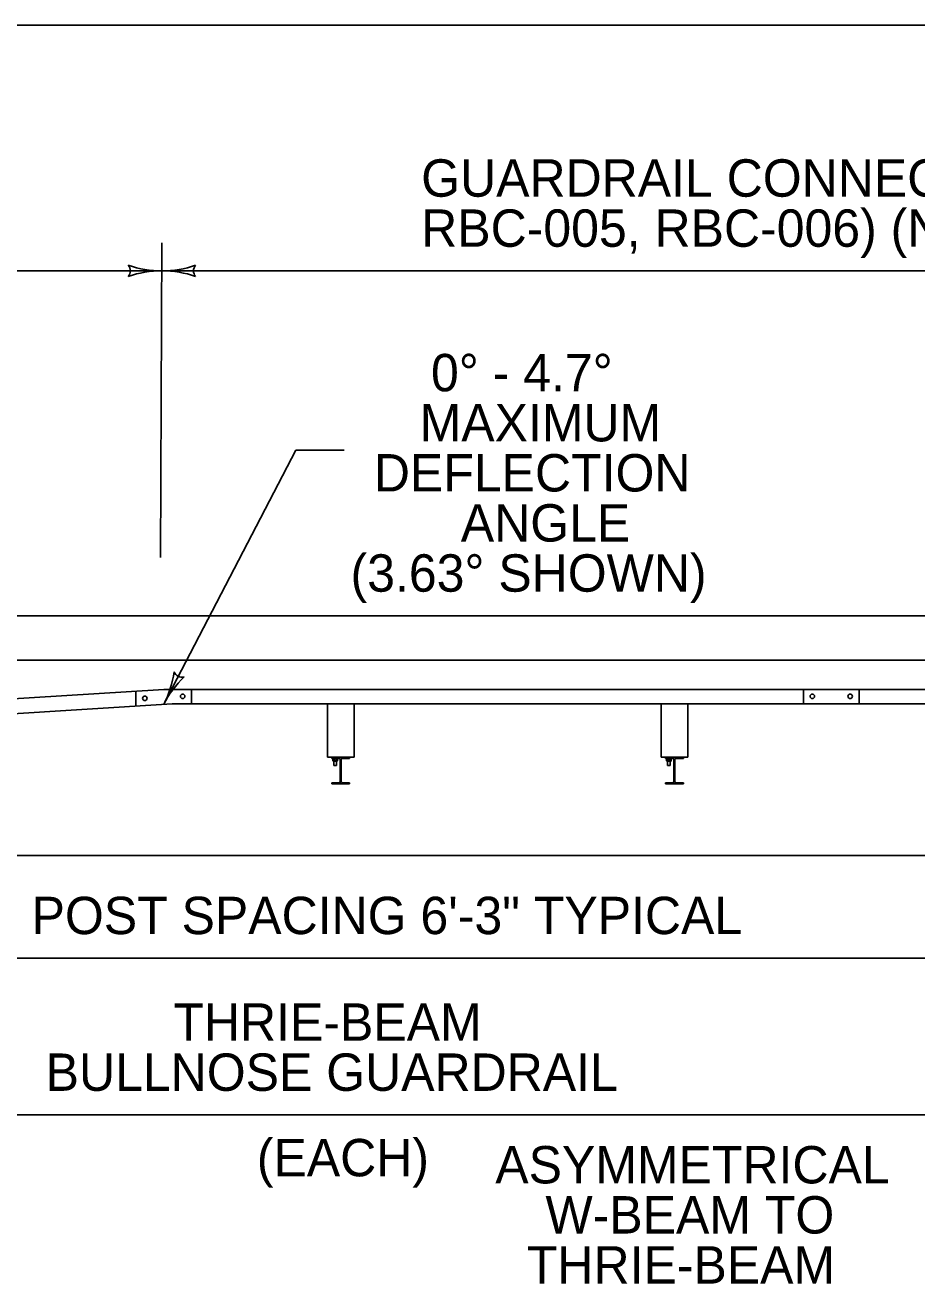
# Model space of a CAD drawing. Extents: x 503 to 668, y 143 to 243.
# Drawn here: x 595.7 to 612.39, y 219.62 to 243.29 of the extents above; entities that cross this region are included whole.
import ezdxf

# ---------------------------------------------------------------- set-up
doc = ezdxf.new("R2010")
doc.units = 0
for name, color, linetype in [('Level 1', 7, 'Continuous'), ('Level 2', 7, 'Continuous'), ('R_OR_NAMEBOUND_PR', 7, 'Continuous'), ('R_PL_ESH_PR', 7, 'Continuous'), ('R_PL_GRAILLT_PR', 7, 'Continuous'), ('R_PL_PSH_PR', 7, 'Continuous'), ('R_TS_DIM_PR', 7, 'Continuous')]:
    doc.layers.add(name, color=color, linetype=linetype)

msp = doc.modelspace()

# ---------------------------------------------------------------- linework, layer by layer
at = {"layer": 'Level 1'}
for centre, radius, start, end in [((597.506, 238.696), 0.158, 318.7746, 40.8913), ((598.256, 240.667), 1.971, 251.3472, 269.9939), ((598.256, 236.725), 1.971, 90, 108.6688), ((598.256, 240.667), 1.971, 269.9878, 270), ((598.256, 240.667), 1.971, 270, 288.6688), ((598.256, 236.725), 1.971, 71.3472, 89.9939), ((598.256, 236.725), 1.971, 89.9878, 90), ((599.005, 238.696), 0.158, 138.7746, 220.8913), ((596.536, 231.48), 1.971, 332.8431, 351.5119), ((600.044, 229.681), 1.971, 134.1903, 152.837), ((598.632, 231.248), 0.158, 201.6177, 283.7344), ((596.536, 231.48), 1.971, 332.8309, 332.8431)]:
    msp.add_arc(centre, radius, start, end, dxfattribs=at)
at = {"layer": 'Level 2'}
for p, q in [((600.762, 235.34), (598.29, 230.581)), ((601.669, 235.34), (600.762, 235.34))]:
    msp.add_line(p, q, dxfattribs=at)
msp.add_lwpolyline([(586.691, 227.752), (642.413, 227.752), (642.413, 197.181), (586.691, 197.181)], close=True, dxfattribs=at)
at = {"layer": 'R_OR_NAMEBOUND_PR'}
msp.add_lwpolyline([(502.896, 143.168), (667.897, 143.168), (667.897, 243.293), (502.896, 243.293)], close=True, dxfattribs=at)
at = {"layer": 'R_PL_ESH_PR'}
msp.add_line((640.186, 231.406), (512.241, 231.406), dxfattribs=at)
at = {"layer": 'R_PL_GRAILLT_PR'}
for p, q in [((585.815, 230.069), (598.29, 230.861)), ((597.769, 230.553), (597.769, 230.824)), ((598.29, 230.861), (610.79, 230.861)), ((598.811, 230.59), (598.811, 230.861)), ((610.269, 230.589), (610.269, 230.86)), ((610.79, 230.86), (620.477, 230.86)), ((611.311, 230.589), (611.311, 230.86)), ((585.833, 229.789), (598.447, 230.59)), ((598.447, 230.59), (610.79, 230.59)), ((601.354, 229.591), (601.354, 230.591)), ((601.854, 230.591), (601.854, 229.591)), ((607.604, 229.591), (607.604, 230.591)), ((608.104, 230.59), (608.104, 229.591)), ((610.302, 230.589), (617.593, 230.589)), ((626.73, 230.589), (610.778, 230.589)), ((611.343, 230.592), (611.343, 230.59)), ((601.854, 229.591), (601.354, 229.591)), ((601.437, 229.591), (601.437, 229.568)), ((601.771, 229.591), (601.437, 229.591)), ((601.437, 229.568), (601.573, 229.568)), ((601.455, 229.56), (601.455, 229.523)), ((601.461, 229.565), (601.463, 229.565)), ((601.463, 229.518), (601.461, 229.518)), ((601.493, 229.565), (601.463, 229.565)), ((601.493, 229.518), (601.463, 229.518)), ((601.471, 229.56), (601.471, 229.523)), ((601.496, 229.565), (601.474, 229.565)), ((601.474, 229.436), (601.526, 229.436)), ((601.522, 229.562), (601.478, 229.562)), ((601.496, 229.521), (601.478, 229.521)), ((601.484, 229.56), (601.484, 229.523)), ((601.493, 229.565), (601.53, 229.565)), ((601.53, 229.518), (601.493, 229.518)), ((601.526, 229.565), (601.496, 229.565)), ((601.496, 229.521), (601.522, 229.521)), ((601.516, 229.56), (601.516, 229.523)), ((601.528, 229.56), (601.528, 229.523)), ((601.53, 229.565), (601.539, 229.565)), ((601.539, 229.518), (601.53, 229.518)), ((601.544, 229.56), (601.544, 229.523)), ((601.594, 229.547), (601.594, 229.133)), ((601.613, 229.133), (601.613, 229.547)), ((601.634, 229.568), (601.771, 229.568)), ((601.771, 229.568), (601.771, 229.591)), ((608.104, 229.591), (607.604, 229.591)), ((607.687, 229.591), (607.687, 229.568)), ((608.021, 229.591), (607.687, 229.591)), ((607.687, 229.568), (607.823, 229.568)), ((607.705, 229.56), (607.705, 229.523)), ((607.711, 229.565), (607.713, 229.565)), ((607.713, 229.518), (607.711, 229.518)), ((607.743, 229.565), (607.713, 229.565)), ((607.743, 229.518), (607.713, 229.518)), ((607.721, 229.56), (607.721, 229.523)), ((607.745, 229.565), (607.724, 229.565)), ((607.724, 229.436), (607.776, 229.436)), ((607.772, 229.562), (607.728, 229.562)), ((607.746, 229.521), (607.728, 229.521)), ((607.734, 229.56), (607.734, 229.523)), ((607.743, 229.565), (607.78, 229.565)), ((607.78, 229.518), (607.743, 229.518)), ((607.776, 229.565), (607.745, 229.565)), ((607.746, 229.521), (607.772, 229.521)), ((607.766, 229.56), (607.766, 229.523)), ((607.778, 229.56), (607.778, 229.523)), ((607.78, 229.565), (607.789, 229.565)), ((607.789, 229.518), (607.78, 229.518)), ((607.794, 229.56), (607.794, 229.523)), ((607.844, 229.547), (607.844, 229.133)), ((607.863, 229.133), (607.863, 229.547)), ((607.884, 229.568), (608.021, 229.568)), ((608.021, 229.568), (608.021, 229.591)), ((601.437, 229.112), (601.437, 229.089)), ((601.573, 229.112), (601.437, 229.112)), ((601.437, 229.089), (601.771, 229.089)), ((601.771, 229.112), (601.634, 229.112)), ((601.771, 229.089), (601.771, 229.112)), ((607.687, 229.112), (607.687, 229.089)), ((607.823, 229.112), (607.687, 229.112)), ((607.687, 229.089), (608.021, 229.089)), ((608.021, 229.112), (607.884, 229.112)), ((608.021, 229.089), (608.021, 229.112))]:
    msp.add_line(p, q, dxfattribs=at)
for centre in [(597.936, 230.693), (598.644, 230.73), (610.436, 230.73), (611.144, 230.73)]:
    msp.add_circle(centre, 0.0417, dxfattribs=at)
for centre, start, end in [((601.573, 229.547), 0.0005, 89.9999), ((601.634, 229.547), 90.0001, 179.9995), ((607.823, 229.547), 0.0005, 89.9999), ((607.884, 229.547), 90.0001, 179.9995), ((601.573, 229.133), 270.0001, 359.9995), ((601.634, 229.133), 180.0005, 269.9999), ((607.823, 229.133), 270.0001, 359.9995), ((607.884, 229.133), 180.0005, 269.9999)]:
    msp.add_arc(centre, 0.0208, start, end, dxfattribs=at)
for points, degree in [([(601.455, 229.56), (601.456, 229.561), (601.458, 229.563), (601.462, 229.565), (601.463, 229.565), (601.463, 229.565)], 3), ([(601.47, 229.565), (601.467, 229.565), (601.463, 229.564), (601.459, 229.562), (601.456, 229.56), (601.455, 229.56)], 3), ([(601.455, 229.523), (601.456, 229.522), (601.458, 229.52), (601.462, 229.518), (601.463, 229.518), (601.463, 229.518)], 3), ([(601.47, 229.518), (601.467, 229.518), (601.463, 229.519), (601.459, 229.521), (601.456, 229.523), (601.455, 229.523)], 3), ([(601.461, 229.565), (601.458, 229.562)], 1), ([(601.458, 229.521), (601.461, 229.518)], 1), ([(601.463, 229.565), (601.464, 229.565), (601.467, 229.564), (601.469, 229.562), (601.471, 229.56), (601.471, 229.56)], 3), ([(601.463, 229.518), (601.464, 229.519), (601.467, 229.519), (601.469, 229.521), (601.471, 229.523), (601.471, 229.523)], 3), ([(601.468, 229.591), (601.468, 229.568)], 1), ([(601.484, 229.56), (601.482, 229.561), (601.477, 229.564), (601.472, 229.565), (601.47, 229.565), (601.47, 229.565)], 3), ([(601.484, 229.523), (601.482, 229.522), (601.477, 229.519), (601.472, 229.518), (601.47, 229.518), (601.47, 229.518)], 3), ([(601.493, 229.565), (601.493, 229.565), (601.49, 229.565), (601.483, 229.564), (601.476, 229.562), (601.472, 229.56), (601.471, 229.56)], 3), ([(601.493, 229.518), (601.493, 229.518), (601.49, 229.518), (601.483, 229.519), (601.476, 229.521), (601.472, 229.523), (601.471, 229.523)], 3), ([(601.474, 229.568), (601.474, 229.565)], 1), ([(601.474, 229.565), (601.474, 229.518)], 1), ([(601.474, 229.565), (601.478, 229.562)], 1), ([(601.474, 229.565), (601.474, 229.565)], 1), ([(601.478, 229.521), (601.474, 229.518)], 1), ([(601.474, 229.518), (601.474, 229.436)], 1), ([(601.478, 229.562), (601.478, 229.521)], 1), ([(601.506, 229.565), (601.506, 229.565), (601.502, 229.565), (601.496, 229.564), (601.489, 229.562), (601.485, 229.56), (601.484, 229.56)], 3), ([(601.506, 229.518), (601.506, 229.518), (601.502, 229.518), (601.496, 229.519), (601.489, 229.521), (601.485, 229.523), (601.484, 229.523)], 3), ([(601.516, 229.56), (601.514, 229.56), (601.509, 229.562), (601.502, 229.564), (601.496, 229.565), (601.493, 229.565)], 3), ([(601.516, 229.523), (601.514, 229.523), (601.509, 229.521), (601.502, 229.519), (601.496, 229.518), (601.493, 229.518)], 3), ([(601.528, 229.56), (601.526, 229.56), (601.522, 229.562), (601.515, 229.564), (601.509, 229.565), (601.506, 229.565)], 3), ([(601.528, 229.523), (601.526, 229.523), (601.522, 229.521), (601.515, 229.519), (601.509, 229.518), (601.506, 229.518)], 3), ([(601.516, 229.56), (601.518, 229.561), (601.522, 229.564), (601.527, 229.565), (601.53, 229.565), (601.53, 229.565)], 3), ([(601.516, 229.523), (601.518, 229.522), (601.522, 229.519), (601.527, 229.518), (601.53, 229.518), (601.53, 229.518)], 3), ([(601.522, 229.562), (601.526, 229.565)], 1), ([(601.522, 229.521), (601.522, 229.562)], 1), ([(601.526, 229.518), (601.522, 229.521)], 1), ([(601.526, 229.565), (601.526, 229.568)], 1), ([(601.526, 229.518), (601.526, 229.565)], 1), ([(601.526, 229.565), (601.526, 229.565)], 1), ([(601.526, 229.436), (601.526, 229.518)], 1), ([(601.536, 229.565), (601.535, 229.565), (601.533, 229.564), (601.53, 229.562), (601.529, 229.56), (601.528, 229.56)], 3), ([(601.536, 229.518), (601.535, 229.519), (601.533, 229.519), (601.53, 229.521), (601.529, 229.523), (601.528, 229.523)], 3), ([(601.53, 229.565), (601.532, 229.565), (601.536, 229.564), (601.541, 229.562), (601.543, 229.56), (601.544, 229.56)], 3), ([(601.53, 229.518), (601.532, 229.518), (601.536, 229.519), (601.541, 229.521), (601.543, 229.523), (601.544, 229.523)], 3), ([(601.531, 229.568), (601.531, 229.591)], 1), ([(601.542, 229.562), (601.541, 229.563), (601.54, 229.564), (601.538, 229.565), (601.536, 229.565), (601.536, 229.565)], 3), ([(601.542, 229.521), (601.541, 229.52), (601.54, 229.519), (601.538, 229.518), (601.536, 229.518), (601.536, 229.518)], 3), ([(601.542, 229.562), (601.539, 229.565)], 1), ([(601.539, 229.518), (601.542, 229.521)], 1), ([(601.544, 229.56), (601.542, 229.562)], 1), ([(601.544, 229.523), (601.542, 229.521)], 1), ([(607.705, 229.56), (607.706, 229.561), (607.708, 229.563), (607.712, 229.565), (607.713, 229.565), (607.713, 229.565)], 3), ([(607.719, 229.565), (607.717, 229.565), (607.713, 229.564), (607.709, 229.562), (607.706, 229.56), (607.705, 229.56)], 3), ([(607.705, 229.523), (607.706, 229.522), (607.708, 229.52), (607.712, 229.518), (607.713, 229.518), (607.713, 229.518)], 3), ([(607.719, 229.518), (607.717, 229.518), (607.713, 229.519), (607.709, 229.521), (607.706, 229.523), (607.705, 229.523)], 3), ([(607.711, 229.565), (607.708, 229.562)], 1), ([(607.708, 229.521), (607.711, 229.518)], 1), ([(607.713, 229.565), (607.714, 229.565), (607.717, 229.564), (607.719, 229.562), (607.721, 229.56), (607.721, 229.56)], 3), ([(607.713, 229.518), (607.714, 229.519), (607.717, 229.519), (607.719, 229.521), (607.721, 229.523), (607.721, 229.523)], 3), ([(607.718, 229.591), (607.718, 229.568)], 1), ([(607.734, 229.56), (607.732, 229.561), (607.727, 229.564), (607.722, 229.565), (607.72, 229.565), (607.719, 229.565)], 3), ([(607.734, 229.523), (607.732, 229.522), (607.727, 229.519), (607.722, 229.518), (607.72, 229.518), (607.719, 229.518)], 3), ([(607.743, 229.565), (607.743, 229.565), (607.74, 229.565), (607.733, 229.564), (607.726, 229.562), (607.722, 229.56), (607.721, 229.56)], 3), ([(607.743, 229.518), (607.743, 229.518), (607.74, 229.518), (607.733, 229.519), (607.726, 229.521), (607.722, 229.523), (607.721, 229.523)], 3), ([(607.724, 229.568), (607.724, 229.565)], 1), ([(607.724, 229.565), (607.724, 229.518)], 1), ([(607.724, 229.565), (607.728, 229.562)], 1), ([(607.724, 229.565), (607.724, 229.565)], 1), ([(607.728, 229.521), (607.724, 229.518)], 1), ([(607.724, 229.518), (607.724, 229.436)], 1), ([(607.728, 229.562), (607.728, 229.521)], 1), ([(607.756, 229.565), (607.756, 229.565), (607.752, 229.565), (607.746, 229.564), (607.739, 229.562), (607.735, 229.56), (607.734, 229.56)], 3), ([(607.756, 229.518), (607.756, 229.518), (607.752, 229.518), (607.746, 229.519), (607.739, 229.521), (607.735, 229.523), (607.734, 229.523)], 3), ([(607.766, 229.56), (607.764, 229.56), (607.759, 229.562), (607.752, 229.564), (607.746, 229.565), (607.743, 229.565)], 3), ([(607.766, 229.523), (607.764, 229.523), (607.759, 229.521), (607.752, 229.519), (607.746, 229.518), (607.743, 229.518)], 3), ([(607.778, 229.56), (607.776, 229.56), (607.772, 229.562), (607.765, 229.564), (607.759, 229.565), (607.756, 229.565)], 3), ([(607.778, 229.523), (607.776, 229.523), (607.772, 229.521), (607.765, 229.519), (607.759, 229.518), (607.756, 229.518)], 3), ([(607.766, 229.56), (607.768, 229.561), (607.772, 229.564), (607.777, 229.565), (607.78, 229.565), (607.78, 229.565)], 3), ([(607.766, 229.523), (607.768, 229.522), (607.772, 229.519), (607.777, 229.518), (607.78, 229.518), (607.78, 229.518)], 3), ([(607.772, 229.562), (607.776, 229.565)], 1), ([(607.772, 229.521), (607.772, 229.562)], 1), ([(607.776, 229.518), (607.772, 229.521)], 1), ([(607.776, 229.565), (607.776, 229.568)], 1), ([(607.776, 229.518), (607.776, 229.565)], 1), ([(607.776, 229.565), (607.776, 229.565)], 1), ([(607.776, 229.436), (607.776, 229.518)], 1), ([(607.786, 229.565), (607.785, 229.565), (607.783, 229.564), (607.78, 229.562), (607.779, 229.56), (607.778, 229.56)], 3), ([(607.786, 229.518), (607.785, 229.519), (607.783, 229.519), (607.78, 229.521), (607.779, 229.523), (607.778, 229.523)], 3), ([(607.78, 229.565), (607.782, 229.565), (607.786, 229.564), (607.791, 229.562), (607.793, 229.56), (607.794, 229.56)], 3), ([(607.78, 229.518), (607.782, 229.518), (607.786, 229.519), (607.791, 229.521), (607.793, 229.523), (607.794, 229.523)], 3), ([(607.781, 229.568), (607.781, 229.591)], 1), ([(607.791, 229.562), (607.791, 229.563), (607.79, 229.564), (607.788, 229.565), (607.786, 229.565), (607.786, 229.565)], 3), ([(607.791, 229.521), (607.791, 229.52), (607.79, 229.519), (607.788, 229.518), (607.786, 229.518), (607.786, 229.518)], 3), ([(607.792, 229.562), (607.789, 229.565)], 1), ([(607.789, 229.518), (607.792, 229.521)], 1), ([(607.794, 229.56), (607.791, 229.562)], 1), ([(607.794, 229.523), (607.791, 229.521)], 1), ([(601.468, 229.112), (601.468, 229.089)], 1), ([(601.531, 229.089), (601.531, 229.112)], 1), ([(601.677, 229.112), (601.677, 229.089)], 1), ([(601.698, 229.089), (601.698, 229.112)], 1), ([(607.718, 229.112), (607.718, 229.089)], 1), ([(607.781, 229.089), (607.781, 229.112)], 1), ([(607.927, 229.112), (607.927, 229.089)], 1), ([(607.948, 229.089), (607.948, 229.112)], 1)]:
    msp.add_open_spline(points, degree=degree, dxfattribs=at)
at = {"layer": 'R_PL_PSH_PR'}
msp.add_line((640.186, 232.239), (512.241, 232.239), dxfattribs=at)
at = {"layer": 'R_TS_DIM_PR'}
for p, q in [((598.256, 239.221), (598.228, 233.33)), ((598.256, 238.696), (572.322, 238.696)), ((640.186, 238.696), (598.256, 238.696)), ((593.259, 225.828), (637.625, 225.828)), ((590.106, 222.894), (613.427, 222.894))]:
    msp.add_line(p, q, dxfattribs=at)

# ---------------------------------------------------------------- texts
for s, p in [('GUARDRAIL CONNECTOR TO BRIDGE END (MAINTENANCE RBC-004,', (603.111, 240.084)), ('RBC-005, RBC-006) (NEW CONSTRUCTION BHS-013, BHS-014)', (603.111, 239.146)), ('0° - 4.7°', (603.295, 236.441)), ('MAXIMUM', (603.082, 235.503)), ('DEFLECTION', (602.225, 234.565)), ('ANGLE', (603.853, 233.627)), ('(3.63° SHOWN)', (601.788, 232.689)), ('POST SPACING 6\'-3" TYPICAL', (595.815, 226.278)), ('THRIE-BEAM ', (598.471, 224.282)), ('BULLNOSE GUARDRAIL', (596.078, 223.344)), ('(EACH)', (600.033, 221.744)), ('ASYMMETRICAL  ', (604.499, 221.611)), ('W-BEAM TO ', (605.439, 220.673)), ('THRIE-BEAM ', (605.09, 219.735))]:
    msp.add_text(s, height=0.7, dxfattribs=at).set_placement(p)

doc.saveas('drawing.dxf')
